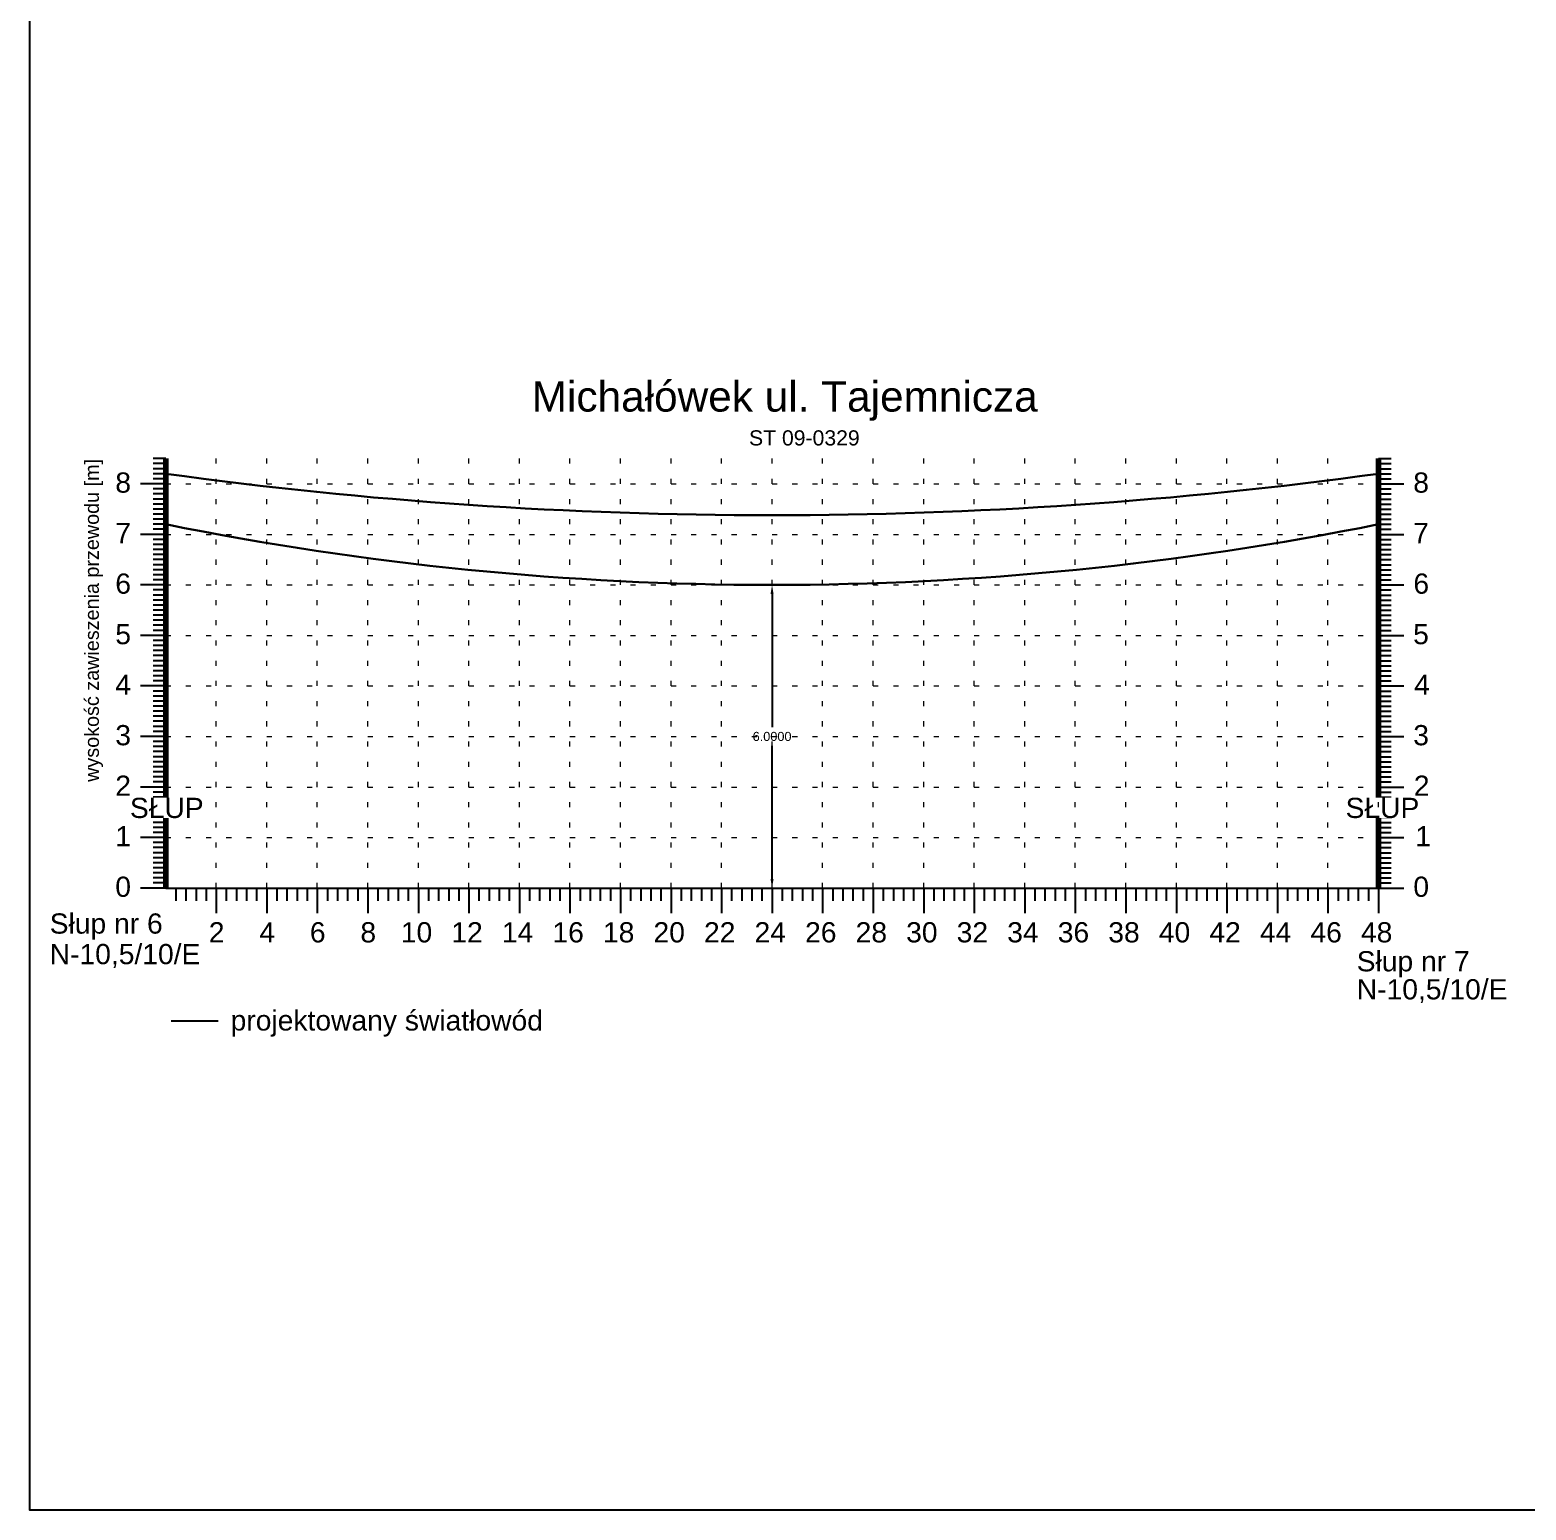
# Model space of a CAD drawing. Header units: metres. Extents: x -155 to 1812, y 681 to 886.
# Drawn here: x 1104.54 to 1134.15, y 710.52 to 739.82 of the extents above; entities that cross this region are included whole.
import ezdxf

# ---------------------------------------------------------------- set-up
doc = ezdxf.new("R2010")
doc.units = ezdxf.units.M
doc.header["$MEASUREMENT"] = 0
doc.linetypes.add('ACAD_ISO07W100', pattern=[3, 0, -3])
doc.layers.add('ramka', color=7, linetype='Continuous', plot=False)
doc.styles.get("Standard").update_dxf_attribs({"font": 'arial.ttf'})
doc.dimstyles.get("Standard").update_dxf_attribs({"dimtxt": 0.18, "dimasz": 0.18, "dimexe": 0.18, "dimexo": 0.0625, "dimgap": 0.09, "dimtad": 0, "dimtih": 1, "dimtoh": 1, "dimdec": 4, "dimzin": 0, "dimdsep": 46, "dimtxsty": 'Standard', "dimcen": 0.09, "dimadec": 0, "dimazin": 0, "dimtfac": 1, "dimtdec": 4, "dimtofl": 0, "dimtmove": 0, "dimatfit": 3, "dimfxl": 1, "dimtolj": 1, "dimtzin": 0, "dimarcsym": 0})

# ---------------------------------------------------------------- blocks, each defined once
blk = doc.blocks.new('*D217')
at = {"color": 0, "lineweight": -2}
for p, q in [((1119.167, 728.833), (1119.049, 728.833)), ((1119.229, 728.653), (1119.229, 726.015)), ((1119.229, 723.013), (1119.229, 725.651)), ((1109.892, 722.833), (1119.409, 722.833))]:
    blk.add_line(p, q, dxfattribs=at)
at = {"color": 0}
for points in [[(1119.259, 728.653), (1119.199, 728.653), (1119.229, 728.833)], [(1119.199, 723.013), (1119.259, 723.013), (1119.229, 722.833)]]:
    blk.add_solid(points, dxfattribs=at)
at = {"layer": 'Defpoints', "color": 0}
for p in [(1119.229, 728.833), (1109.829, 722.833), (1119.229, 722.833)]:
    blk.add_point(p, dxfattribs=at)
at = {"color": 0, "lineweight": 25, "insert": (1119.229, 725.833), "char_height": 0.18, "attachment_point": 5}
blk.add_mtext('\\A1;6.0000', dxfattribs=at)

msp = doc.modelspace()

# ---------------------------------------------------------------- linework, layer by layer
for p, q in [((1107.22936, 731.33334), (1106.97936, 731.33334)), ((1107.22936, 731.33334), (1107.22936, 722.83334)), ((1131.22936, 731.33334), (1131.22936, 722.83334)), ((1131.22936, 731.33334), (1131.47936, 731.33334)), ((1107.22936, 731.23334), (1106.97936, 731.23334)), ((1107.22936, 731.13334), (1106.97936, 731.13334)), ((1107.22936, 731.03334), (1106.97936, 731.03334)), ((1131.22936, 731.23334), (1131.47936, 731.23334)), ((1131.22936, 731.13334), (1131.47936, 731.13334)), ((1131.22936, 731.03334), (1131.47936, 731.03334)), ((1107.22936, 730.83334), (1106.72936, 730.83334)), ((1107.22936, 730.83334), (1106.72936, 730.83334)), ((1107.22936, 730.93334), (1106.97936, 730.93334)), ((1107.22936, 730.73334), (1106.97936, 730.73334)), ((1131.22936, 730.93334), (1131.47936, 730.93334)), ((1131.22936, 730.83334), (1131.72936, 730.83334)), ((1131.22936, 730.83334), (1131.72936, 730.83334)), ((1131.22936, 730.73334), (1131.47936, 730.73334)), ((1107.22936, 730.63334), (1106.97936, 730.63334)), ((1107.22936, 730.53334), (1106.97936, 730.53334)), ((1107.22936, 730.43334), (1106.97936, 730.43334)), ((1131.22936, 730.63334), (1131.47936, 730.63334)), ((1131.22936, 730.53334), (1131.47936, 730.53334)), ((1131.22936, 730.43334), (1131.47936, 730.43334)), ((1107.22936, 730.33334), (1106.97936, 730.33334)), ((1107.22936, 730.23334), (1106.97936, 730.23334)), ((1107.22936, 730.13334), (1106.97936, 730.13334)), ((1131.22936, 730.33334), (1131.47936, 730.33334)), ((1131.22936, 730.23334), (1131.47936, 730.23334)), ((1131.22936, 730.13334), (1131.47936, 730.13334)), ((1107.22936, 729.83334), (1106.72936, 729.83334)), ((1107.22936, 729.83334), (1106.72936, 729.83334)), ((1107.22936, 730.03334), (1106.97936, 730.03334)), ((1107.22936, 729.93334), (1106.97936, 729.93334)), ((1131.22936, 730.03334), (1131.47936, 730.03334)), ((1131.22936, 729.93334), (1131.47936, 729.93334)), ((1131.22936, 729.83334), (1131.72936, 729.83334)), ((1131.22936, 729.83334), (1131.72936, 729.83334)), ((1107.22936, 729.73334), (1106.97936, 729.73334)), ((1107.22936, 729.63334), (1106.97936, 729.63334)), ((1107.22936, 729.53334), (1106.97936, 729.53334)), ((1131.22936, 729.73334), (1131.47936, 729.73334)), ((1131.22936, 729.63334), (1131.47936, 729.63334)), ((1131.22936, 729.53334), (1131.47936, 729.53334)), ((1107.22936, 729.43334), (1106.97936, 729.43334)), ((1107.22936, 729.33334), (1106.97936, 729.33334)), ((1107.22936, 729.23334), (1106.97936, 729.23334)), ((1131.22936, 729.43334), (1131.47936, 729.43334)), ((1131.22936, 729.33334), (1131.47936, 729.33334)), ((1131.22936, 729.23334), (1131.47936, 729.23334)), ((1107.22936, 729.13334), (1106.97936, 729.13334)), ((1107.22936, 729.03334), (1106.97936, 729.03334)), ((1107.22936, 728.93334), (1106.97936, 728.93334)), ((1131.22936, 729.13334), (1131.47936, 729.13334)), ((1131.22936, 729.03334), (1131.47936, 729.03334)), ((1131.22936, 728.93334), (1131.47936, 728.93334)), ((1107.22936, 728.83334), (1106.72936, 728.83334)), ((1107.22936, 728.83334), (1106.72936, 728.83334)), ((1107.22936, 728.73334), (1106.97936, 728.73334)), ((1131.22936, 728.83334), (1131.72936, 728.83334)), ((1131.22936, 728.83334), (1131.72936, 728.83334)), ((1131.22936, 728.73334), (1131.47936, 728.73334)), ((1107.22936, 728.63334), (1106.97936, 728.63334)), ((1107.22936, 728.53334), (1106.97936, 728.53334)), ((1107.22936, 728.43334), (1106.97936, 728.43334)), ((1131.22936, 728.63334), (1131.47936, 728.63334)), ((1131.22936, 728.53334), (1131.47936, 728.53334)), ((1131.22936, 728.43334), (1131.47936, 728.43334)), ((1107.22936, 728.33334), (1106.97936, 728.33334)), ((1107.22936, 728.23334), (1106.97936, 728.23334)), ((1107.22936, 728.13334), (1106.97936, 728.13334)), ((1131.22936, 728.33334), (1131.47936, 728.33334)), ((1131.22936, 728.23334), (1131.47936, 728.23334)), ((1131.22936, 728.13334), (1131.47936, 728.13334)), ((1107.22936, 727.83334), (1106.72936, 727.83334)), ((1107.22936, 727.83334), (1106.72936, 727.83334)), ((1107.22936, 728.03334), (1106.97936, 728.03334)), ((1107.22936, 727.93334), (1106.97936, 727.93334)), ((1131.22936, 728.03334), (1131.47936, 728.03334)), ((1131.22936, 727.93334), (1131.47936, 727.93334)), ((1131.22936, 727.83334), (1131.72936, 727.83334)), ((1131.22936, 727.83334), (1131.72936, 727.83334)), ((1107.22936, 727.73334), (1106.97936, 727.73334)), ((1107.22936, 727.63334), (1106.97936, 727.63334)), ((1107.22936, 727.53334), (1106.97936, 727.53334)), ((1131.22936, 727.73334), (1131.47936, 727.73334)), ((1131.22936, 727.63334), (1131.47936, 727.63334)), ((1131.22936, 727.53334), (1131.47936, 727.53334)), ((1107.22936, 727.43334), (1106.97936, 727.43334)), ((1107.22936, 727.33334), (1106.97936, 727.33334)), ((1107.22936, 727.23334), (1106.97936, 727.23334)), ((1131.22936, 727.43334), (1131.47936, 727.43334)), ((1131.22936, 727.33334), (1131.47936, 727.33334)), ((1131.22936, 727.23334), (1131.47936, 727.23334)), ((1107.22936, 727.13334), (1106.97936, 727.13334)), ((1107.22936, 727.03334), (1106.97936, 727.03334)), ((1107.22936, 726.93334), (1106.97936, 726.93334)), ((1131.22936, 727.13334), (1131.47936, 727.13334)), ((1131.22936, 727.03334), (1131.47936, 727.03334)), ((1131.22936, 726.93334), (1131.47936, 726.93334)), ((1107.22936, 726.83334), (1106.72936, 726.83334)), ((1107.22936, 726.83334), (1106.72936, 726.83334)), ((1107.22936, 726.73334), (1106.97936, 726.73334)), ((1107.22936, 726.63334), (1106.97936, 726.63334)), ((1131.22936, 726.83334), (1131.72936, 726.83334)), ((1131.22936, 726.83334), (1131.72936, 726.83334)), ((1131.22936, 726.73334), (1131.47936, 726.73334)), ((1131.22936, 726.63334), (1131.47936, 726.63334)), ((1107.22936, 726.53334), (1106.97936, 726.53334)), ((1107.22936, 726.43334), (1106.97936, 726.43334)), ((1107.22936, 726.33334), (1106.97936, 726.33334)), ((1131.22936, 726.53334), (1131.47936, 726.53334)), ((1131.22936, 726.43334), (1131.47936, 726.43334)), ((1131.22936, 726.33334), (1131.47936, 726.33334)), ((1107.22936, 726.23334), (1106.97936, 726.23334)), ((1107.22936, 726.13334), (1106.97936, 726.13334)), ((1107.22936, 726.03334), (1106.97936, 726.03334)), ((1131.22936, 726.23334), (1131.47936, 726.23334)), ((1131.22936, 726.13334), (1131.47936, 726.13334)), ((1131.22936, 726.03334), (1131.47936, 726.03334)), ((1107.22936, 725.83334), (1106.72936, 725.83334)), ((1107.22936, 725.83334), (1106.72936, 725.83334)), ((1107.22936, 725.93334), (1106.97936, 725.93334)), ((1107.22936, 725.73334), (1106.97936, 725.73334)), ((1131.22936, 725.93334), (1131.47936, 725.93334)), ((1131.22936, 725.83334), (1131.72936, 725.83334)), ((1131.22936, 725.83334), (1131.72936, 725.83334)), ((1131.22936, 725.73334), (1131.47936, 725.73334)), ((1107.22936, 725.63334), (1106.97936, 725.63334)), ((1107.22936, 725.53334), (1106.97936, 725.53334)), ((1107.22936, 725.43334), (1106.97936, 725.43334)), ((1131.22936, 725.63334), (1131.47936, 725.63334)), ((1131.22936, 725.53334), (1131.47936, 725.53334)), ((1131.22936, 725.43334), (1131.47936, 725.43334)), ((1107.22936, 725.33334), (1106.97936, 725.33334)), ((1107.22936, 725.23334), (1106.97936, 725.23334)), ((1107.22936, 725.13334), (1106.97936, 725.13334)), ((1131.22936, 725.33334), (1131.47936, 725.33334)), ((1131.22936, 725.23334), (1131.47936, 725.23334)), ((1131.22936, 725.13334), (1131.47936, 725.13334)), ((1107.22936, 724.83334), (1106.72936, 724.83334)), ((1107.22936, 724.83334), (1106.72936, 724.83334)), ((1107.22936, 725.03334), (1106.97936, 725.03334)), ((1107.22936, 724.93334), (1106.97936, 724.93334)), ((1131.22936, 725.03334), (1131.47936, 725.03334)), ((1131.22936, 724.93334), (1131.47936, 724.93334)), ((1131.22936, 724.83334), (1131.72936, 724.83334)), ((1131.22936, 724.83334), (1131.72936, 724.83334)), ((1107.22936, 724.73334), (1106.97936, 724.73334)), ((1107.22936, 724.63334), (1106.97936, 724.63334)), ((1107.22936, 724.53334), (1106.97936, 724.53334)), ((1131.22936, 724.73334), (1131.47936, 724.73334)), ((1131.22936, 724.63334), (1131.47936, 724.63334)), ((1131.22936, 724.53334), (1131.47936, 724.53334)), ((1107.22936, 724.43334), (1106.97936, 724.43334)), ((1107.22936, 724.33334), (1106.97936, 724.33334)), ((1107.22936, 724.23334), (1106.97936, 724.23334)), ((1131.22936, 724.43334), (1131.47936, 724.43334)), ((1131.22936, 724.33334), (1131.47936, 724.33334)), ((1131.22936, 724.23334), (1131.47936, 724.23334)), ((1107.22936, 724.13334), (1106.97936, 724.13334)), ((1107.22936, 724.03334), (1106.97936, 724.03334)), ((1107.22936, 723.93334), (1106.97936, 723.93334)), ((1131.22936, 724.13334), (1131.47936, 724.13334)), ((1131.22936, 724.03334), (1131.47936, 724.03334)), ((1131.22936, 723.93334), (1131.47936, 723.93334)), ((1107.22936, 723.83334), (1106.72936, 723.83334)), ((1107.22936, 723.83334), (1106.72936, 723.83334)), ((1107.22936, 723.73334), (1106.97936, 723.73334)), ((1107.22936, 723.63334), (1106.97936, 723.63334)), ((1131.22936, 723.83334), (1131.72936, 723.83334)), ((1131.22936, 723.83334), (1131.72936, 723.83334)), ((1131.22936, 723.73334), (1131.47936, 723.73334)), ((1131.22936, 723.63334), (1131.47936, 723.63334)), ((1107.22936, 723.53334), (1106.97936, 723.53334)), ((1107.22936, 723.43334), (1106.97936, 723.43334)), ((1107.22936, 723.33334), (1106.97936, 723.33334)), ((1131.22936, 723.53334), (1131.47936, 723.53334)), ((1131.22936, 723.43334), (1131.47936, 723.43334)), ((1131.22936, 723.33334), (1131.47936, 723.33334)), ((1107.22936, 723.23334), (1106.97936, 723.23334)), ((1107.22936, 723.13334), (1106.97936, 723.13334)), ((1107.22936, 723.03334), (1106.97936, 723.03334)), ((1131.22936, 723.23334), (1131.47936, 723.23334)), ((1131.22936, 723.13334), (1131.47936, 723.13334)), ((1131.22936, 723.03334), (1131.47936, 723.03334)), ((1107.22936, 722.83334), (1106.72936, 722.83334)), ((1107.22936, 722.93334), (1106.97936, 722.93334)), ((1107.22936, 722.83334), (1106.97936, 722.83334)), ((1107.22936, 722.83334), (1131.72936, 722.83334)), ((1107.42936, 722.83334), (1107.42936, 722.58334)), ((1107.62936, 722.83334), (1107.62936, 722.58334)), ((1107.82936, 722.83334), (1107.82936, 722.58334)), ((1108.02936, 722.83334), (1108.02936, 722.58334)), ((1108.22936, 722.83334), (1108.22936, 722.33334)), ((1108.42936, 722.83334), (1108.42936, 722.58334)), ((1108.62936, 722.83334), (1108.62936, 722.58334)), ((1108.82936, 722.83334), (1108.82936, 722.58334)), ((1109.02936, 722.83334), (1109.02936, 722.58334)), ((1109.22936, 722.83334), (1109.22936, 722.33334)), ((1109.42936, 722.83334), (1109.42936, 722.58334)), ((1109.62936, 722.83334), (1109.62936, 722.58334)), ((1109.82936, 722.83334), (1109.82936, 722.58334)), ((1110.02936, 722.83334), (1110.02936, 722.58334)), ((1110.22936, 722.83334), (1110.22936, 722.33334)), ((1110.42936, 722.83334), (1110.42936, 722.58334)), ((1110.62936, 722.83334), (1110.62936, 722.58334)), ((1110.82936, 722.83334), (1110.82936, 722.58334)), ((1111.02936, 722.83334), (1111.02936, 722.58334)), ((1111.22936, 722.83334), (1111.22936, 722.33334)), ((1111.42936, 722.83334), (1111.42936, 722.58334)), ((1111.62936, 722.83334), (1111.62936, 722.58334)), ((1111.82936, 722.83334), (1111.82936, 722.58334)), ((1112.02936, 722.83334), (1112.02936, 722.58334)), ((1112.22936, 722.83334), (1112.22936, 722.33334)), ((1112.42936, 722.83334), (1112.42936, 722.58334)), ((1112.62936, 722.83334), (1112.62936, 722.58334)), ((1112.82936, 722.83334), (1112.82936, 722.58334)), ((1113.02936, 722.83334), (1113.02936, 722.58334)), ((1113.22936, 722.83334), (1113.22936, 722.33334)), ((1113.42936, 722.83334), (1113.42936, 722.58334)), ((1113.62936, 722.83334), (1113.62936, 722.58334)), ((1113.82936, 722.83334), (1113.82936, 722.58334)), ((1114.02936, 722.83334), (1114.02936, 722.58334)), ((1114.22936, 722.83334), (1114.22936, 722.33334)), ((1114.42936, 722.83334), (1114.42936, 722.58334)), ((1114.62936, 722.83334), (1114.62936, 722.58334)), ((1114.82936, 722.83334), (1114.82936, 722.58334)), ((1115.02936, 722.83334), (1115.02936, 722.58334)), ((1115.22936, 722.83334), (1115.22936, 722.33334)), ((1115.42936, 722.83334), (1115.42936, 722.58334)), ((1115.62936, 722.83334), (1115.62936, 722.58334)), ((1115.82936, 722.83334), (1115.82936, 722.58334)), ((1116.02936, 722.83334), (1116.02936, 722.58334)), ((1116.22936, 722.83334), (1116.22936, 722.33334)), ((1116.42936, 722.83334), (1116.42936, 722.58334)), ((1116.62936, 722.83334), (1116.62936, 722.58334)), ((1116.82936, 722.83334), (1116.82936, 722.58334)), ((1117.02936, 722.83334), (1117.02936, 722.58334)), ((1117.22936, 722.83334), (1117.22936, 722.33334)), ((1117.42936, 722.83334), (1117.42936, 722.58334)), ((1117.62936, 722.83334), (1117.62936, 722.58334)), ((1117.82936, 722.83334), (1117.82936, 722.58334)), ((1118.02936, 722.83334), (1118.02936, 722.58334)), ((1118.22936, 722.83334), (1118.22936, 722.33334)), ((1118.42936, 722.83334), (1118.42936, 722.58334)), ((1118.62936, 722.83334), (1118.62936, 722.58334)), ((1118.82936, 722.83334), (1118.82936, 722.58334)), ((1119.02936, 722.83334), (1119.02936, 722.58334)), ((1119.22936, 722.83334), (1119.22936, 722.33334)), ((1119.42936, 722.83334), (1119.42936, 722.58334)), ((1119.62936, 722.83334), (1119.62936, 722.58334)), ((1119.82936, 722.83334), (1119.82936, 722.58334)), ((1120.02936, 722.83334), (1120.02936, 722.58334)), ((1120.22936, 722.83334), (1120.22936, 722.33334)), ((1120.42936, 722.83334), (1120.42936, 722.58334)), ((1120.62936, 722.83334), (1120.62936, 722.58334)), ((1120.82936, 722.83334), (1120.82936, 722.58334)), ((1121.02936, 722.83334), (1121.02936, 722.58334)), ((1121.22936, 722.83334), (1121.22936, 722.33334)), ((1121.42936, 722.83334), (1121.42936, 722.58334)), ((1121.62936, 722.83334), (1121.62936, 722.58334)), ((1121.82936, 722.83334), (1121.82936, 722.58334)), ((1122.02936, 722.83334), (1122.02936, 722.58334)), ((1122.22936, 722.83334), (1122.22936, 722.33334)), ((1122.42936, 722.83334), (1122.42936, 722.58334)), ((1122.62936, 722.83334), (1122.62936, 722.58334)), ((1122.82936, 722.83334), (1122.82936, 722.58334)), ((1123.02936, 722.83334), (1123.02936, 722.58334)), ((1123.22936, 722.83334), (1123.22936, 722.33334)), ((1123.42936, 722.83334), (1123.42936, 722.58334)), ((1123.62936, 722.83334), (1123.62936, 722.58334)), ((1123.82936, 722.83334), (1123.82936, 722.58334)), ((1124.02936, 722.83334), (1124.02936, 722.58334)), ((1124.22936, 722.83334), (1124.22936, 722.33334)), ((1124.42936, 722.83334), (1124.42936, 722.58334)), ((1124.62936, 722.83334), (1124.62936, 722.58334)), ((1124.82936, 722.83334), (1124.82936, 722.58334)), ((1125.02936, 722.83334), (1125.02936, 722.58334)), ((1125.22936, 722.83334), (1125.22936, 722.33334)), ((1125.42936, 722.83334), (1125.42936, 722.58334)), ((1125.62936, 722.83334), (1125.62936, 722.58334)), ((1125.82936, 722.83334), (1125.82936, 722.58334)), ((1126.02936, 722.83334), (1126.02936, 722.58334)), ((1126.22936, 722.83334), (1126.22936, 722.33334)), ((1126.22936, 722.83334), (1126.22936, 722.33334)), ((1126.42936, 722.83334), (1126.42936, 722.58334)), ((1126.62936, 722.83334), (1126.62936, 722.58334)), ((1126.82936, 722.83334), (1126.82936, 722.58334)), ((1127.02936, 722.83334), (1127.02936, 722.58334)), ((1127.22936, 722.83334), (1127.22936, 722.33334)), ((1127.22936, 722.83334), (1127.22936, 722.33334)), ((1127.42936, 722.83334), (1127.42936, 722.58334)), ((1127.62936, 722.83334), (1127.62936, 722.58334)), ((1127.82936, 722.83334), (1127.82936, 722.58334)), ((1128.02936, 722.83334), (1128.02936, 722.58334)), ((1128.22936, 722.83334), (1128.22936, 722.33334)), ((1128.22936, 722.83334), (1128.22936, 722.33334)), ((1128.42936, 722.83334), (1128.42936, 722.58334)), ((1128.62936, 722.83334), (1128.62936, 722.58334)), ((1128.82936, 722.83334), (1128.82936, 722.58334)), ((1129.02936, 722.83334), (1129.02936, 722.58334)), ((1129.22936, 722.83334), (1129.22936, 722.33334)), ((1129.22936, 722.83334), (1129.22936, 722.33334)), ((1129.42936, 722.83334), (1129.42936, 722.58334)), ((1129.62936, 722.83334), (1129.62936, 722.58334)), ((1129.82936, 722.83334), (1129.82936, 722.58334)), ((1130.02936, 722.83334), (1130.02936, 722.58334)), ((1130.22936, 722.83334), (1130.22936, 722.33334)), ((1130.22936, 722.83334), (1130.22936, 722.33334)), ((1130.42936, 722.83334), (1130.42936, 722.58334)), ((1130.62936, 722.83334), (1130.62936, 722.58334)), ((1130.82936, 722.83334), (1130.82936, 722.58334)), ((1131.02936, 722.83334), (1131.02936, 722.58334)), ((1131.22936, 722.93334), (1131.47936, 722.93334)), ((1131.22936, 722.83334), (1131.72936, 722.83334)), ((1131.22936, 722.83334), (1131.47936, 722.83334)), ((1131.22936, 722.83334), (1131.22936, 722.33334)), ((1131.22936, 722.83334), (1131.22936, 722.33334))]:
    msp.add_line(p, q)
at = {"lineweight": 100}
for p, q in [((1107.22936, 731.33334), (1107.22936, 722.83334)), ((1131.22936, 731.33334), (1131.22936, 722.83334))]:
    msp.add_line(p, q, dxfattribs=at)
at = {"linetype": 'ACAD_ISO07W100', "lineweight": 15, "ltscale": 0.1}
for p, q in [((1108.22936, 722.83334), (1108.22936, 731.33334)), ((1109.22936, 722.83334), (1109.22936, 731.33334)), ((1110.22936, 722.83334), (1110.22936, 731.33334)), ((1111.22936, 722.83334), (1111.22936, 731.33334)), ((1112.22936, 722.83334), (1112.22936, 731.33334)), ((1113.22936, 722.83334), (1113.22936, 731.33334)), ((1114.22936, 722.83334), (1114.22936, 731.33334)), ((1115.22936, 722.83334), (1115.22936, 731.33334)), ((1116.22936, 722.83334), (1116.22936, 731.33334)), ((1117.22936, 722.83334), (1117.22936, 731.33334)), ((1118.22936, 722.83334), (1118.22936, 731.33334)), ((1119.22936, 722.83334), (1119.22936, 731.33334)), ((1120.22936, 722.83334), (1120.22936, 731.33334)), ((1121.22936, 722.83334), (1121.22936, 731.33334)), ((1122.22936, 722.83334), (1122.22936, 731.33334)), ((1123.22936, 722.83334), (1123.22936, 731.33334)), ((1124.22936, 722.83334), (1124.22936, 731.33334)), ((1125.22936, 722.83334), (1125.22936, 731.33334)), ((1126.22936, 722.83334), (1126.22936, 731.33334)), ((1127.22936, 722.83334), (1127.22936, 731.33334)), ((1128.22936, 722.83334), (1128.22936, 731.33334)), ((1129.22936, 722.83334), (1129.22936, 731.33334)), ((1130.22936, 722.83334), (1130.22936, 731.33334)), ((1131.22936, 722.83334), (1131.22936, 731.33334)), ((1107.22936, 730.83334), (1131.72936, 730.83334)), ((1107.22936, 729.83334), (1131.72936, 729.83334)), ((1107.22936, 728.83334), (1131.72936, 728.83334)), ((1107.22936, 727.83334), (1131.72936, 727.83334)), ((1107.22936, 726.83334), (1131.72936, 726.83334)), ((1107.22936, 725.83334), (1131.72936, 725.83334)), ((1107.22936, 724.83334), (1131.72936, 724.83334)), ((1107.22936, 723.83334), (1131.72936, 723.83334))]:
    msp.add_line(p, q, dxfattribs=at)
at = {"color": 3, "lineweight": 25}
msp.add_line((1107.33491, 720.20312), (1108.2655, 720.20312), dxfattribs=at)
at = {"lineweight": 25}
for points in [[(1104.54271, 740.52182), (1134.54271, 740.52182), (1134.54271, 710.52182), (1104.54271, 710.52182), (1104.54271, 740.52182)], [(1131.22936, 722.83334), (1131.72936, 722.83334)]]:
    msp.add_lwpolyline(points, dxfattribs=at)
at = {"lineweight": 30}
msp.add_arc((1119.22936, 818.42822), 88.21488, 262.1817307, 277.8182693, dxfattribs=at)
at = {"color": 3, "lineweight": 30}
msp.add_arc((1119.22936, 789.43334), 60.6, 258.5788137, 281.4211863, dxfattribs=at)
at = {"layer": 'ramka'}
msp.add_line((1107.22936, 722.83334), (1119.22936, 722.83334), dxfattribs=at)

# ---------------------------------------------------------------- texts
for s, height, p in [('ST 09-0329', 0.3, (1118.773, 731.59307)), ('8', 0.4, (1106.2321, 730.65925)), ('8', 0.4, (1131.91775, 730.65925)), ('7', 0.4, (1106.2321, 729.65925)), ('7', 0.4, (1131.91475, 729.65925)), ('6', 0.4, (1106.2321, 728.65925)), ('6', 0.4, (1131.92048, 728.65925)), ('5', 0.4, (1106.2321, 727.65925)), ('5', 0.4, (1131.91502, 727.65925)), ('4', 0.4, (1106.2321, 726.65925)), ('4', 0.4, (1131.93576, 726.65925)), ('3', 0.4, (1106.2321, 725.65925)), ('3', 0.4, (1131.91775, 725.65925)), ('2', 0.4, (1106.2321, 724.65925)), ('2', 0.4, (1131.92894, 724.65925)), ('1', 0.4, (1106.2321, 723.65925)), ('1', 0.4, (1131.95759, 723.65925)), ('0', 0.4, (1106.2321, 722.65925)), ('0', 0.4, (1131.91939, 722.65925)), ('Słup nr 6', 0.4, (1104.93411, 721.93143)), ('2', 0.4, (1108.08255, 721.75766)), ('4', 0.4, (1109.08255, 721.75766)), ('6', 0.4, (1110.08255, 721.75766)), ('8', 0.4, (1111.08255, 721.75766)), ('10', 0.4, (1111.88255, 721.75766)), ('12', 0.4, (1112.88255, 721.75766)), ('14', 0.4, (1113.88255, 721.75766)), ('16', 0.4, (1114.88255, 721.75766)), ('18', 0.4, (1115.88255, 721.75766)), ('20', 0.4, (1116.88255, 721.75766)), ('22', 0.4, (1117.88255, 721.75766)), ('24', 0.4, (1118.88255, 721.75766)), ('26', 0.4, (1119.88255, 721.75766)), ('28', 0.4, (1120.88255, 721.75766)), ('30', 0.4, (1121.88255, 721.75766)), ('32', 0.4, (1122.88255, 721.75766)), ('34', 0.4, (1123.88255, 721.75766)), ('36', 0.4, (1124.88255, 721.75766)), ('38', 0.4, (1125.88255, 721.75766)), ('40', 0.4, (1126.88255, 721.75766)), ('42', 0.4, (1127.88255, 721.75766)), ('44', 0.4, (1128.88255, 721.75766)), ('46', 0.4, (1129.88255, 721.75766)), ('48', 0.4, (1130.88255, 721.75766)), ('N-10,5/10/E', 0.4, (1104.93411, 721.32654)), ('Słup nr 7', 0.4, (1130.7981, 721.18434)), ('N-10,5/10/E', 0.4, (1130.79972, 720.62939)), ('projektowany światłowód', 0.4, (1108.51426, 720.01336))]:
    msp.add_text(s, height=height).set_placement(p)
at = {"lineweight": 25, "insert": (1119.47932, 732.47302), "char_height": 0.6, "width": 11.6473455, "attachment_point": 5}
msp.add_mtext('Michałówek ul. Tajemnicza', dxfattribs=at)

# ---------------------------------------------------------------- dimensions: what is measured, and where the dimension line sits
at = {"lineweight": 25}
dim = msp.add_linear_dim(base=(1119.22936, 722.83334), p1=(1119.22936, 728.83334), p2=(1109.82936, 722.83334), angle=90, dimstyle='Standard', dxfattribs=at)
dim.commit()
dim.dimension.update_dxf_attribs({"geometry": '*D217', "text_midpoint": (1119.22936, 725.83334)})

# ---------------------------------------------------------------- next in the draw order: texts
at = {"lineweight": 18, "insert": (1105.62659, 724.93545), "char_height": 0.28, "attachment_point": 1, "rotation": 90, "bg_fill": 3, "box_fill_scale": 1, "bg_fill_color": 256, "bg_fill_transparency": 0}
msp.add_mtext_dynamic_manual_height_columns('wysokość zawieszenia przewodu [m]', width=9.2804774, gutter_width=2, heights=[-0.36385], dxfattribs=at)
at = {"lineweight": 18, "char_height": 0.4, "attachment_point": 1, "bg_fill": 3, "box_fill_scale": 1, "bg_fill_color": 256, "bg_fill_transparency": 0}
for insert in [(1106.52126, 724.61955), (1130.57843, 724.61955)]:
    msp.add_mtext_dynamic_manual_height_columns('SŁUP', width=1.5368437, gutter_width=2, heights=[-0.41364], dxfattribs=dict(at, insert=insert))

# ---------------------------------------------------------------- next in the draw order: linework, layer by layer
at = {"linetype": 'ACAD_ISO07W100', "lineweight": 15, "ltscale": 0.1}
msp.add_line((1131.22936, 722.83334), (1131.22936, 731.33334), dxfattribs=at)

doc.saveas('drawing.dxf')
